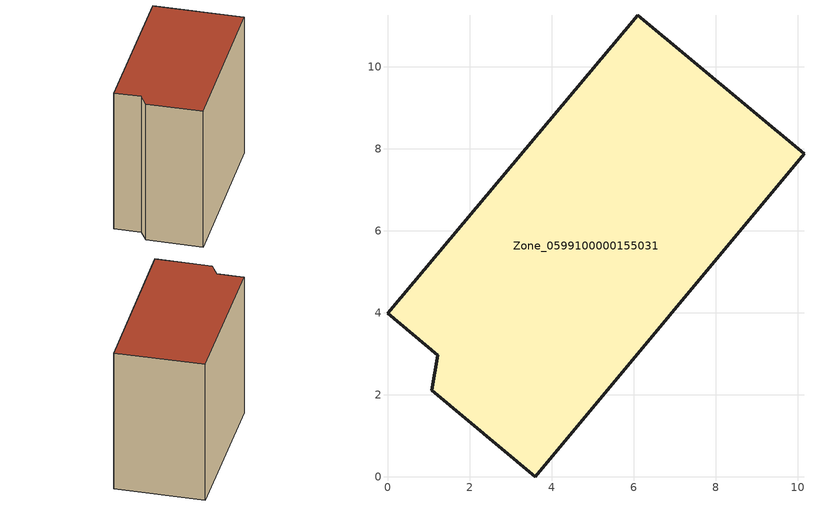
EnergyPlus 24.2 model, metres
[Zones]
Zone_0599100000155031
 floor ground (C_G): 1.08,2.11 1.23,2.96 0,3.98 6.11,11.26 10.16,7.88 3.6,0 z0
 wall outside (C_F): 1.23,2.96 1.08,2.11 3.6,0 10.16,7.88 6.11,11.26 0,3.98 1.23,2.96 z0:8.96
 roof outside (C_R): 6.11,11.26 0,3.98 1.23,2.96 1.08,2.11 3.6,0 10.16,7.88 z8.96
[BUILDING]
Pand.0599100000155031: North Axis=0; Terrain=City; Loads Convergence Tolerance Value=0.04; Temperature Convergence Tolerance Value=0.4; Solar Distribution=FullExterior; Maximum Number of Warmup Days=25; Minimum Number of Warmup Days=1
[Site:Location]
Rotterdam.The.Hague.AP_ZH_NLD Design_Conditions: Latitude=51.96; Longitude=4.45; Time Zone=1; Elevation=-4.5
[SITE:GROUNDTEMPERATURE:BUILDINGSURFACE]
18, 18, 18, 18, 18, 18, 18, 18, 18, 18, 18, 18
[MATERIAL] Thermal Absorptance=0.9; Solar Absorptance=0.7; Visible Absorptance=0.7
Name | Roughness | Thickness | Conductivity | Density | Specific Heat
G.TI.1946 | MediumSmooth | 0.15 | 1 | 540 | 1210
F.TI.1946 | Rough | 0.3 | 0.857143 | 1920 | 840
R.TI.1946 | MediumRough | 0.2 | 0.1 | 1500 | 1000
[CONSTRUCTION]
C_G: G.TI.1946
C_F: F.TI.1946
C_R: R.TI.1946
[ZONE]
Zone_0599100000155031: Type=1; Multiplier=1; Ceiling Height=Autocalculate; Volume=Autocalculate; Floor Area=autocalculate; Part of Total Floor Area=Yes
[ZONEINFILTRATION:DESIGNFLOWRATE]
Infil_Zone_0599100000155031: Zone or ZoneList or Space or SpaceList=Zone_0599100000155031; Schedule=AlwaysOn; Design Flow Rate Calculation Method=Flow/Area; Flow Rate per Floor Area=0.003; Constant Term Coefficient=1; Temperature Term Coefficient=0; Velocity Term Coefficient=0; Velocity Squared Term Coefficient=0
[HVACTEMPLATE:ZONE:IDEALLOADSAIRSYSTEM]
Zone_0599100000155031: Maximum Heating Supply Air Temperature=50; Minimum Cooling Supply Air Temperature=13; Maximum Heating Supply Air Humidity Ratio=0.0156; Minimum Cooling Supply Air Humidity Ratio=0.0077; Heating Limit=NoLimit; Cooling Limit=NoLimit; Dehumidification Control Type=ConstantSensibleHeatRatio; Cooling Sensible Heat Ratio=0.7; Dehumidification Setpoint=60; Humidification Control Type=None; Humidification Setpoint=30; Outdoor Air Method=None; Outdoor Air Flow Rate per Person=0.00944; Outdoor Air Flow Rate per Zone Floor Area=0; Outdoor Air Flow Rate per Zone=0; Demand Controlled Ventilation Type=None; Outdoor Air Economizer Type=NoEconomizer; Heat Recovery Type=None; Sensible Heat Recovery Effectiveness=0.7; Latent Heat Recovery Effectiveness=0.65
[ZONECONTROL:THERMOSTAT]
ThermostatControl_Zone_0599100000155031: Zone or ZoneList=Zone_0599100000155031; Control Type Schedule=DualSetpointControlType; Control 1=Thermostat_Zone_0599100000155031; Temperature Difference Between Cutout And Setpoint=0
[THERMOSTATSETPOINT:DUALSETPOINT]
Thermostat_Zone_0599100000155031: Heating Setpoint Temperature Schedule=HeatingSetpoint_Zone_0599100000155031; Cooling Setpoint Temperature Schedule=CoolingSetpoint_Zone_0599100000155031
[SCHEDULE:COMPACT]
HeatingSetpoint_Zone_0599100000155031: Through: 12/31, For: AllDays, Until: 24:00, 21
CoolingSetpoint_Zone_0599100000155031: Through: 12/31, For: AllDays, Until: 24:00, 24
DualSetpointControlType: Through: 12/31, For: AllDays, Until: 24:00, 4
AlwaysOn: Through: 12/31, For: AllDays, Until: 24:00, 1
